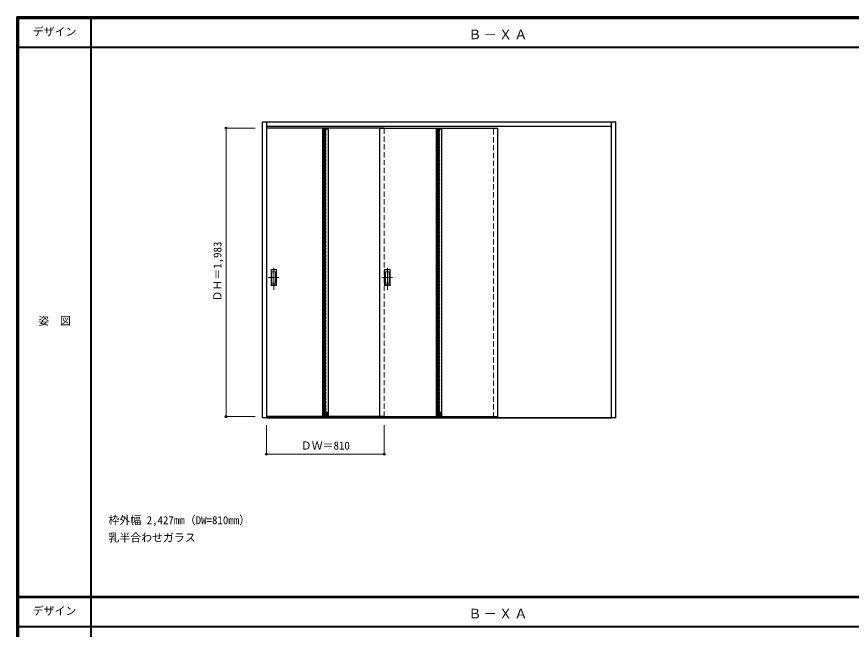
# Model space of a CAD drawing. Units: millimetres, scale not verified. Extents: x -6000 to 5700, y -4307 to 4175.
# Drawn here: x -6000 to -267, y -36 to 4175 of the extents above; entities that cross this region are included whole.
import ezdxf
from ezdxf.enums import TextEntityAlignment as Align

# ---------------------------------------------------------------- set-up
doc = ezdxf.new("R2010")
doc.units = ezdxf.units.MM
doc.header["$LTSCALE"] = 30
doc.header["$PDMODE"] = 32
doc.header["$PDSIZE"] = 15
doc.linetypes.add('CHAIN1', pattern=[8, 5, -1, 1, -1])
doc.linetypes.add('DASHED1', pattern=[1.8, 1.2, -0.6])
for name, color, linetype, lineweight in [('0-2_扉', 4, 'DASHED1', 9), ('0-4_枠', 3, 'Continuous', 25), ('0-6_引手', 7, 'Continuous', 18), ('0-A_文字', 7, 'Continuous', 18), ('0-B_寸法', 4, 'Continuous', 9), ('F-1_枠', 6, 'Continuous', 40), ('F-A_文字', 7, 'Continuous', 18)]:
    doc.layers.add(name, color=color, linetype=linetype, lineweight=lineweight)
doc.styles.add('ＭＳ ゴシック', font='')
doc.styles.get('ＭＳ ゴシック').set_extended_font_data('MS Gothic')

msp = doc.modelspace()

# ---------------------------------------------------------------- linework, layer by layer
at = {"layer": '0-2_扉'}
for p, q in [((-4285, 1426), (-4285, 3409)), ((-4282, 3409), (-4285, 3409)), ((-3899, 3391.3), (-3889.3, 3401)), ((-3899, 3371.5), (-3869.5, 3401)), ((-3899, 3381.4), (-3879.4, 3401)), ((-3899, 3361.6), (-3861, 3399.6)), ((-3899, 3351.7), (-3861, 3389.7)), ((-3475, 1426), (-3475, 3409)), ((-3119, 3391.3), (-3109.3, 3401)), ((-3119, 3371.5), (-3089.5, 3401)), ((-3119, 3381.4), (-3099.4, 3401)), ((-3119, 3361.6), (-3081, 3399.6)), ((-3119, 3351.7), (-3081, 3389.7)), ((-2725, 1421), (-2725, 3423)), ((-2695, 1421), (-2695, 3423)), ((-3899, 3341.8), (-3861, 3379.8)), ((-3899, 3331.9), (-3861, 3369.9)), ((-3899, 3322), (-3861, 3360)), ((-3899, 3312.1), (-3861, 3350.1)), ((-3899, 3302.2), (-3861, 3340.2)), ((-3899, 3292.3), (-3861, 3330.3)), ((-3119, 3341.8), (-3081, 3379.8)), ((-3119, 3331.9), (-3081, 3369.9)), ((-3119, 3322), (-3081, 3360)), ((-3119, 3312.1), (-3081, 3350.1)), ((-3119, 3302.2), (-3081, 3340.2)), ((-3119, 3292.3), (-3081, 3330.3)), ((-3899, 3282.41), (-3861, 3320.41)), ((-3899, 3272.51), (-3861, 3310.51)), ((-3899, 3262.61), (-3861, 3300.61)), ((-3899, 3252.71), (-3861, 3290.71)), ((-3899, 3242.81), (-3861, 3280.81)), ((-3899, 3232.91), (-3861, 3270.91)), ((-3119, 3282.41), (-3081, 3320.41)), ((-3119, 3272.51), (-3081, 3310.51)), ((-3119, 3262.61), (-3081, 3300.61)), ((-3119, 3252.71), (-3081, 3290.71)), ((-3119, 3242.81), (-3081, 3280.81)), ((-3119, 3232.91), (-3081, 3270.91)), ((-3899, 3223.01), (-3861, 3261.01)), ((-3899, 3213.11), (-3861, 3251.11)), ((-3899, 3203.21), (-3861, 3241.21)), ((-3899, 3193.31), (-3861, 3231.31)), ((-3899, 3183.41), (-3861, 3221.41)), ((-3899, 3173.51), (-3861, 3211.51)), ((-3119, 3223.01), (-3081, 3261.01)), ((-3119, 3213.11), (-3081, 3251.11)), ((-3119, 3203.21), (-3081, 3241.21)), ((-3119, 3193.31), (-3081, 3231.31)), ((-3119, 3183.41), (-3081, 3221.41)), ((-3119, 3173.51), (-3081, 3211.51)), ((-3899, 3163.61), (-3861, 3201.61)), ((-3899, 3153.71), (-3861, 3191.71)), ((-3899, 3143.81), (-3861, 3181.81)), ((-3899, 3133.91), (-3861, 3171.91)), ((-3899, 3124.01), (-3861, 3162.01)), ((-3119, 3163.61), (-3081, 3201.61)), ((-3119, 3153.71), (-3081, 3191.71)), ((-3119, 3143.81), (-3081, 3181.81)), ((-3119, 3133.91), (-3081, 3171.91)), ((-3119, 3124.01), (-3081, 3162.01)), ((-3899, 3114.11), (-3861, 3152.11)), ((-3899, 3104.21), (-3861, 3142.21)), ((-3899, 3094.31), (-3861, 3132.31)), ((-3899, 3084.42), (-3861, 3122.42)), ((-3899, 3074.52), (-3861, 3112.52)), ((-3899, 3064.62), (-3861, 3102.62)), ((-3119, 3114.11), (-3081, 3152.11)), ((-3119, 3104.21), (-3081, 3142.21)), ((-3119, 3094.31), (-3081, 3132.31)), ((-3119, 3084.42), (-3081, 3122.42)), ((-3119, 3074.52), (-3081, 3112.52)), ((-3119, 3064.62), (-3081, 3102.62)), ((-3899, 3054.72), (-3861, 3092.72)), ((-3899, 3044.82), (-3861, 3082.82)), ((-3899, 3034.92), (-3861, 3072.92)), ((-3899, 3025.02), (-3861, 3063.02)), ((-3899, 3015.12), (-3861, 3053.12)), ((-3899, 3005.22), (-3861, 3043.22)), ((-3119, 3054.72), (-3081, 3092.72)), ((-3119, 3044.82), (-3081, 3082.82)), ((-3119, 3034.92), (-3081, 3072.92)), ((-3119, 3025.02), (-3081, 3063.02)), ((-3119, 3015.12), (-3081, 3053.12)), ((-3119, 3005.22), (-3081, 3043.22)), ((-3899, 2995.32), (-3861, 3033.32)), ((-3899, 2985.42), (-3861, 3023.42)), ((-3899, 2975.52), (-3861, 3013.52)), ((-3899, 2965.62), (-3861, 3003.62)), ((-3899, 2955.72), (-3861, 2993.72)), ((-3899, 2945.82), (-3861, 2983.82)), ((-3119, 2995.32), (-3081, 3033.32)), ((-3119, 2985.42), (-3081, 3023.42)), ((-3119, 2975.52), (-3081, 3013.52)), ((-3119, 2965.62), (-3081, 3003.62)), ((-3119, 2955.72), (-3081, 2993.72)), ((-3119, 2945.82), (-3081, 2983.82)), ((-3899, 2935.92), (-3861, 2973.92)), ((-3899, 2926.02), (-3861, 2964.02)), ((-3899, 2916.12), (-3861, 2954.12)), ((-3899, 2906.22), (-3861, 2944.22)), ((-3899, 2896.32), (-3861, 2934.32)), ((-3899, 2886.43), (-3861, 2924.43)), ((-3119, 2935.92), (-3081, 2973.92)), ((-3119, 2926.02), (-3081, 2964.02)), ((-3119, 2916.12), (-3081, 2954.12)), ((-3119, 2906.22), (-3081, 2944.22)), ((-3119, 2896.32), (-3081, 2934.32)), ((-3119, 2886.43), (-3081, 2924.43)), ((-3899, 2876.53), (-3861, 2914.53)), ((-3899, 2866.63), (-3861, 2904.63)), ((-3899, 2856.73), (-3861, 2894.73)), ((-3899, 2846.83), (-3861, 2884.83)), ((-3899, 2836.93), (-3861, 2874.93)), ((-3119, 2876.53), (-3081, 2914.53)), ((-3119, 2866.63), (-3081, 2904.63)), ((-3119, 2856.73), (-3081, 2894.73)), ((-3119, 2846.83), (-3081, 2884.83)), ((-3119, 2836.93), (-3081, 2874.93)), ((-3899, 2827.03), (-3861, 2865.03)), ((-3899, 2817.13), (-3861, 2855.13)), ((-3899, 2807.23), (-3861, 2845.23)), ((-3899, 2797.33), (-3861, 2835.33)), ((-3899, 2787.43), (-3861, 2825.43)), ((-3899, 2777.53), (-3861, 2815.53)), ((-3119, 2827.03), (-3081, 2865.03)), ((-3119, 2817.13), (-3081, 2855.13)), ((-3119, 2807.23), (-3081, 2845.23)), ((-3119, 2797.33), (-3081, 2835.33)), ((-3119, 2787.43), (-3081, 2825.43)), ((-3119, 2777.53), (-3081, 2815.53)), ((-3899, 2767.63), (-3861, 2805.63)), ((-3899, 2757.73), (-3861, 2795.73)), ((-3899, 2747.83), (-3861, 2785.83)), ((-3899, 2737.93), (-3861, 2775.93)), ((-3899, 2728.03), (-3861, 2766.03)), ((-3899, 2718.13), (-3861, 2756.13)), ((-3119, 2767.63), (-3081, 2805.63)), ((-3119, 2757.73), (-3081, 2795.73)), ((-3119, 2747.83), (-3081, 2785.83)), ((-3119, 2737.93), (-3081, 2775.93)), ((-3119, 2728.03), (-3081, 2766.03)), ((-3119, 2718.13), (-3081, 2756.13)), ((-3899, 2708.23), (-3861, 2746.23)), ((-3899, 2698.33), (-3861, 2736.33)), ((-3899, 2688.44), (-3861, 2726.44)), ((-3899, 2678.54), (-3861, 2716.54)), ((-3899, 2668.64), (-3861, 2706.64)), ((-3899, 2658.74), (-3861, 2696.74)), ((-3119, 2708.23), (-3081, 2746.23)), ((-3119, 2698.33), (-3081, 2736.33)), ((-3119, 2688.44), (-3081, 2726.44)), ((-3119, 2678.54), (-3081, 2716.54)), ((-3119, 2668.64), (-3081, 2706.64)), ((-3119, 2658.74), (-3081, 2696.74)), ((-3899, 2648.84), (-3861, 2686.84)), ((-3899, 2638.94), (-3861, 2676.94)), ((-3899, 2629.04), (-3861, 2667.04)), ((-3899, 2619.14), (-3861, 2657.14)), ((-3899, 2609.24), (-3861, 2647.24)), ((-3899, 2599.34), (-3861, 2637.34)), ((-3119, 2648.84), (-3081, 2686.84)), ((-3119, 2638.94), (-3081, 2676.94)), ((-3119, 2629.04), (-3081, 2667.04)), ((-3119, 2619.14), (-3081, 2657.14)), ((-3119, 2609.24), (-3081, 2647.24)), ((-3119, 2599.34), (-3081, 2637.34)), ((-3899, 2589.44), (-3861, 2627.44)), ((-3899, 2579.54), (-3861, 2617.54)), ((-3899, 2569.64), (-3861, 2607.64)), ((-3899, 2559.74), (-3861, 2597.74)), ((-3899, 2549.84), (-3861, 2587.84)), ((-3119, 2589.44), (-3081, 2627.44)), ((-3119, 2579.54), (-3081, 2617.54)), ((-3119, 2569.64), (-3081, 2607.64)), ((-3119, 2559.74), (-3081, 2597.74)), ((-3119, 2549.84), (-3081, 2587.84)), ((-3899, 2539.94), (-3861, 2577.94)), ((-3899, 2530.04), (-3861, 2568.04)), ((-3899, 2520.14), (-3861, 2558.14)), ((-3899, 2510.24), (-3861, 2548.24)), ((-3899, 2500.34), (-3861, 2538.34)), ((-3899, 2490.45), (-3861, 2528.45)), ((-3119, 2539.94), (-3081, 2577.94)), ((-3119, 2530.04), (-3081, 2568.04)), ((-3119, 2520.14), (-3081, 2558.14)), ((-3119, 2510.24), (-3081, 2548.24)), ((-3119, 2500.34), (-3081, 2538.34)), ((-3119, 2490.45), (-3081, 2528.45)), ((-3899, 2480.55), (-3861, 2518.55)), ((-3899, 2470.65), (-3861, 2508.65)), ((-3899, 2460.75), (-3861, 2498.75)), ((-3899, 2450.85), (-3861, 2488.85)), ((-3899, 2440.95), (-3861, 2478.95)), ((-3899, 2431.05), (-3861, 2469.05)), ((-3119, 2480.55), (-3081, 2518.55)), ((-3119, 2470.65), (-3081, 2508.65)), ((-3119, 2460.75), (-3081, 2498.75)), ((-3119, 2450.85), (-3081, 2488.85)), ((-3119, 2440.95), (-3081, 2478.95)), ((-3119, 2431.05), (-3081, 2469.05)), ((-3899, 2421.15), (-3861, 2459.15)), ((-3899, 2411.25), (-3861, 2449.25)), ((-3899, 2401.35), (-3861, 2439.35)), ((-3899, 2391.45), (-3861, 2429.45)), ((-3899, 2381.55), (-3861, 2419.55)), ((-3899, 2371.65), (-3861, 2409.65)), ((-3119, 2421.15), (-3081, 2459.15)), ((-3119, 2411.25), (-3081, 2449.25)), ((-3119, 2401.35), (-3081, 2439.35)), ((-3119, 2391.45), (-3081, 2429.45)), ((-3119, 2381.55), (-3081, 2419.55)), ((-3119, 2371.65), (-3081, 2409.65)), ((-3899, 2361.75), (-3861, 2399.75)), ((-3899, 2351.85), (-3861, 2389.85)), ((-3899, 2341.95), (-3861, 2379.95)), ((-3899, 2332.05), (-3861, 2370.05)), ((-3899, 2322.15), (-3861, 2360.15)), ((-3119, 2361.75), (-3081, 2399.75)), ((-3119, 2351.85), (-3081, 2389.85)), ((-3119, 2341.95), (-3081, 2379.95)), ((-3119, 2332.05), (-3081, 2370.05)), ((-3119, 2322.15), (-3081, 2360.15)), ((-3899, 2312.25), (-3861, 2350.25)), ((-3899, 2302.36), (-3861, 2340.36)), ((-3899, 2292.46), (-3861, 2330.46)), ((-3899, 2282.56), (-3861, 2320.56)), ((-3899, 2272.66), (-3861, 2310.66)), ((-3899, 2262.76), (-3861, 2300.76)), ((-3119, 2312.25), (-3081, 2350.25)), ((-3119, 2302.36), (-3081, 2340.36)), ((-3119, 2292.46), (-3081, 2330.46)), ((-3119, 2282.56), (-3081, 2320.56)), ((-3119, 2272.66), (-3081, 2310.66)), ((-3119, 2262.76), (-3081, 2300.76)), ((-3899, 2252.86), (-3861, 2290.86)), ((-3899, 2242.96), (-3861, 2280.96)), ((-3899, 2233.06), (-3861, 2271.06)), ((-3899, 2223.16), (-3861, 2261.16)), ((-3899, 2213.26), (-3861, 2251.26)), ((-3899, 2203.36), (-3861, 2241.36)), ((-3119, 2252.86), (-3081, 2290.86)), ((-3119, 2242.96), (-3081, 2280.96)), ((-3119, 2233.06), (-3081, 2271.06)), ((-3119, 2223.16), (-3081, 2261.16)), ((-3119, 2213.26), (-3081, 2251.26)), ((-3119, 2203.36), (-3081, 2241.36)), ((-3899, 2193.46), (-3861, 2231.46)), ((-3899, 2183.56), (-3861, 2221.56)), ((-3899, 2173.66), (-3861, 2211.66)), ((-3899, 2163.76), (-3861, 2201.76)), ((-3899, 2153.86), (-3861, 2191.86)), ((-3899, 2143.96), (-3861, 2181.96)), ((-3119, 2193.46), (-3081, 2231.46)), ((-3119, 2183.56), (-3081, 2221.56)), ((-3119, 2173.66), (-3081, 2211.66)), ((-3119, 2163.76), (-3081, 2201.76)), ((-3119, 2153.86), (-3081, 2191.86)), ((-3119, 2143.96), (-3081, 2181.96)), ((-3899, 2134.06), (-3861, 2172.06)), ((-3899, 2124.16), (-3861, 2162.16)), ((-3899, 2114.26), (-3861, 2152.26)), ((-3899, 2104.37), (-3861, 2142.37)), ((-3899, 2094.47), (-3861, 2132.47)), ((-3899, 2084.57), (-3861, 2122.57)), ((-3119, 2134.06), (-3081, 2172.06)), ((-3119, 2124.16), (-3081, 2162.16)), ((-3119, 2114.26), (-3081, 2152.26)), ((-3119, 2104.37), (-3081, 2142.37)), ((-3119, 2094.47), (-3081, 2132.47)), ((-3119, 2084.57), (-3081, 2122.57)), ((-3899, 2074.67), (-3861, 2112.67)), ((-3899, 2064.77), (-3861, 2102.77)), ((-3899, 2054.87), (-3861, 2092.87)), ((-3899, 2044.97), (-3861, 2082.97)), ((-3899, 2035.07), (-3861, 2073.07)), ((-3119, 2074.67), (-3081, 2112.67)), ((-3119, 2064.77), (-3081, 2102.77)), ((-3119, 2054.87), (-3081, 2092.87)), ((-3119, 2044.97), (-3081, 2082.97)), ((-3119, 2035.07), (-3081, 2073.07)), ((-3899, 2025.17), (-3861, 2063.17)), ((-3899, 2015.27), (-3861, 2053.27)), ((-3899, 2005.37), (-3861, 2043.37)), ((-3899, 1995.47), (-3861, 2033.47)), ((-3899, 1985.57), (-3861, 2023.57)), ((-3899, 1975.67), (-3861, 2013.67)), ((-3119, 2025.17), (-3081, 2063.17)), ((-3119, 2015.27), (-3081, 2053.27)), ((-3119, 2005.37), (-3081, 2043.37)), ((-3119, 1995.47), (-3081, 2033.47)), ((-3119, 1985.57), (-3081, 2023.57)), ((-3119, 1975.67), (-3081, 2013.67)), ((-3899, 1965.77), (-3861, 2003.77)), ((-3899, 1955.87), (-3861, 1993.87)), ((-3899, 1945.97), (-3861, 1983.97)), ((-3899, 1936.07), (-3861, 1974.07)), ((-3899, 1926.17), (-3861, 1964.17)), ((-3899, 1916.27), (-3861, 1954.27)), ((-3119, 1965.77), (-3081, 2003.77)), ((-3119, 1955.87), (-3081, 1993.87)), ((-3119, 1945.97), (-3081, 1983.97)), ((-3119, 1936.07), (-3081, 1974.07)), ((-3119, 1926.17), (-3081, 1964.17)), ((-3119, 1916.27), (-3081, 1954.27)), ((-3899, 1906.38), (-3861, 1944.38)), ((-3899, 1896.48), (-3861, 1934.48)), ((-3899, 1886.58), (-3861, 1924.58)), ((-3899, 1876.68), (-3861, 1914.68)), ((-3899, 1866.78), (-3861, 1904.78)), ((-3899, 1856.88), (-3861, 1894.88)), ((-3119, 1906.38), (-3081, 1944.38)), ((-3119, 1896.48), (-3081, 1934.48)), ((-3119, 1886.58), (-3081, 1924.58)), ((-3119, 1876.68), (-3081, 1914.68)), ((-3119, 1866.78), (-3081, 1904.78)), ((-3119, 1856.88), (-3081, 1894.88)), ((-3899, 1846.98), (-3861, 1884.98)), ((-3899, 1837.08), (-3861, 1875.08)), ((-3899, 1827.18), (-3861, 1865.18)), ((-3899, 1817.28), (-3861, 1855.28)), ((-3899, 1807.38), (-3861, 1845.38)), ((-3899, 1797.48), (-3861, 1835.48)), ((-3119, 1846.98), (-3081, 1884.98)), ((-3119, 1837.08), (-3081, 1875.08)), ((-3119, 1827.18), (-3081, 1865.18)), ((-3119, 1817.28), (-3081, 1855.28)), ((-3119, 1807.38), (-3081, 1845.38)), ((-3119, 1797.48), (-3081, 1835.48)), ((-3899, 1787.58), (-3861, 1825.58)), ((-3899, 1777.68), (-3861, 1815.68)), ((-3899, 1767.78), (-3861, 1805.78)), ((-3899, 1757.88), (-3861, 1795.88)), ((-3899, 1747.98), (-3861, 1785.98)), ((-3119, 1787.58), (-3081, 1825.58)), ((-3119, 1777.68), (-3081, 1815.68)), ((-3119, 1767.78), (-3081, 1805.78)), ((-3119, 1757.88), (-3081, 1795.88)), ((-3119, 1747.98), (-3081, 1785.98)), ((-3899, 1738.08), (-3861, 1776.08)), ((-3899, 1728.18), (-3861, 1766.18)), ((-3899, 1718.28), (-3861, 1756.28)), ((-3899, 1708.39), (-3861, 1746.39)), ((-3899, 1698.49), (-3861, 1736.49)), ((-3899, 1688.59), (-3861, 1726.59)), ((-3119, 1738.08), (-3081, 1776.08)), ((-3119, 1728.18), (-3081, 1766.18)), ((-3119, 1718.28), (-3081, 1756.28)), ((-3119, 1708.39), (-3081, 1746.39)), ((-3119, 1698.49), (-3081, 1736.49)), ((-3119, 1688.59), (-3081, 1726.59)), ((-3899, 1678.69), (-3861, 1716.69)), ((-3899, 1668.79), (-3861, 1706.79)), ((-3899, 1658.89), (-3861, 1696.89)), ((-3899, 1648.99), (-3861, 1686.99)), ((-3899, 1639.09), (-3861, 1677.09)), ((-3899, 1629.19), (-3861, 1667.19)), ((-3119, 1678.69), (-3081, 1716.69)), ((-3119, 1668.79), (-3081, 1706.79)), ((-3119, 1658.89), (-3081, 1696.89)), ((-3119, 1648.99), (-3081, 1686.99)), ((-3119, 1639.09), (-3081, 1677.09)), ((-3119, 1629.19), (-3081, 1667.19)), ((-3899, 1619.29), (-3861, 1657.29)), ((-3899, 1609.39), (-3861, 1647.39)), ((-3899, 1599.49), (-3861, 1637.49)), ((-3899, 1589.59), (-3861, 1627.59)), ((-3899, 1579.69), (-3861, 1617.69)), ((-3899, 1569.79), (-3861, 1607.79)), ((-3119, 1619.29), (-3081, 1657.29)), ((-3119, 1609.39), (-3081, 1647.39)), ((-3119, 1599.49), (-3081, 1637.49)), ((-3119, 1589.59), (-3081, 1627.59)), ((-3119, 1579.69), (-3081, 1617.69)), ((-3119, 1569.79), (-3081, 1607.79)), ((-3899, 1559.89), (-3861, 1597.89)), ((-3899, 1549.99), (-3861, 1587.99)), ((-3899, 1540.09), (-3861, 1578.09)), ((-3899, 1530.19), (-3861, 1568.19)), ((-3899, 1520.29), (-3861, 1558.29)), ((-3899, 1510.4), (-3861, 1548.4)), ((-3119, 1559.89), (-3081, 1597.89)), ((-3119, 1549.99), (-3081, 1587.99)), ((-3119, 1540.09), (-3081, 1578.09)), ((-3119, 1530.19), (-3081, 1568.19)), ((-3119, 1520.29), (-3081, 1558.29)), ((-3119, 1510.4), (-3081, 1548.4)), ((-3899, 1500.5), (-3861, 1538.5)), ((-3899, 1490.6), (-3861, 1528.6)), ((-3899, 1480.7), (-3861, 1518.7)), ((-3899, 1470.8), (-3861, 1508.8)), ((-3899, 1460.9), (-3861, 1498.9)), ((-3119, 1500.5), (-3081, 1538.5)), ((-3119, 1490.6), (-3081, 1528.6)), ((-3119, 1480.7), (-3081, 1518.7)), ((-3119, 1470.8), (-3081, 1508.8)), ((-3119, 1460.9), (-3081, 1498.9)), ((-3899, 1451), (-3861, 1489)), ((-3899, 1441.1), (-3861, 1479.1)), ((-3896.2, 1434), (-3861, 1469.2)), ((-3886.3, 1434), (-3861, 1459.3)), ((-3876.4, 1434), (-3861, 1449.4)), ((-3866.5, 1434), (-3861, 1439.5)), ((-3119, 1451), (-3081, 1489)), ((-3119, 1441.1), (-3081, 1479.1)), ((-3116.2, 1434), (-3081, 1469.2)), ((-3106.3, 1434), (-3081, 1459.3)), ((-3096.4, 1434), (-3081, 1449.4)), ((-3086.5, 1434), (-3081, 1439.5)), ((-4285, 1426), (-4282, 1426))]:
    msp.add_line(p, q, dxfattribs=at)
at = {"layer": '0-2_扉', "color": 3, "linetype": 'Continuous', "lineweight": 25}
for p, q in [((-3475, 3409), (-4282, 3409)), ((-3899, 3409), (-3899, 1426)), ((-3861, 3409), (-3861, 1426)), ((-3475, 3409), (-3505, 3409)), ((-3505, 1426), (-3505, 3409)), ((-3505, 3409), (-2695, 3409)), ((-3119, 3409), (-3119, 1426)), ((-3081, 3409), (-3081, 1426)), ((-2695, 1426), (-2695, 3409)), ((-3475, 1426), (-4282, 1426)), ((-3475, 1426), (-3505, 1426)), ((-3505, 1426), (-2695, 1426)), ((-3505, 1418), (-3475, 1418))]:
    msp.add_line(p, q, dxfattribs=at)
at = {"layer": '0-2_扉', "color": 7, "linetype": 'Continuous', "lineweight": 18}
for p, q in [((-3899, 3401), (-3861, 3401)), ((-3119, 3401), (-3081, 3401)), ((-3899, 1434), (-3861, 1434)), ((-3119, 1434), (-3081, 1434))]:
    msp.add_line(p, q, dxfattribs=at)
at = {"layer": '0-4_枠'}
for p, q in [((-4312, 3453), (-1885, 3453)), ((-4282, 1418), (-4282, 3453)), ((-1915, 1418), (-1915, 3453)), ((-1885, 1418), (-1885, 3453)), ((-4282, 3423), (-1915, 3423)), ((-4282, 1421), (-1915, 1421)), ((-4282, 1418), (-1915, 1418)), ((-1885, 1418), (-1915, 1418))]:
    msp.add_line(p, q, dxfattribs=at)
msp.add_lwpolyline([(-4282, 1418), (-4312, 1418), (-4312, 3453)], dxfattribs=at)
at = {"layer": '0-6_引手', "linetype": 'CHAIN1'}
for p, q in [((-4234, 2298.27), (-4234, 2469.12)), ((-3454, 2298.27), (-3454, 2469.12)), ((-4272.07, 2383.5), (-4199.56, 2383.5)), ((-3492.07, 2383.5), (-3419.56, 2383.5))]:
    msp.add_line(p, q, dxfattribs=at)
at = {"layer": '0-6_引手'}
for p, q in [((-4253, 2438.5), (-4215, 2438.5)), ((-4253, 2328.5), (-4253, 2438.5)), ((-4246.5, 2422.5), (-4221.5, 2422.5)), ((-4246.5, 2344.5), (-4246.5, 2422.5)), ((-4221.5, 2344.5), (-4221.5, 2422.5)), ((-4215, 2328.5), (-4215, 2438.5)), ((-3473, 2438.5), (-3435, 2438.5)), ((-3473, 2328.5), (-3473, 2438.5)), ((-3466.5, 2422.5), (-3441.5, 2422.5)), ((-3466.5, 2344.5), (-3466.5, 2422.5)), ((-3441.5, 2344.5), (-3441.5, 2422.5)), ((-3435, 2328.5), (-3435, 2438.5)), ((-4253, 2328.5), (-4215, 2328.5)), ((-4246.5, 2344.5), (-4221.5, 2344.5)), ((-3473, 2328.5), (-3435, 2328.5)), ((-3466.5, 2344.5), (-3441.5, 2344.5))]:
    msp.add_line(p, q, dxfattribs=at)
at = {"layer": '0-6_引手', "linetype": 'DASHED1'}
for p, q in [((-4218, 2332.5), (-4218, 2434.5)), ((-3438, 2332.5), (-3438, 2434.5)), ((-4250, 2332.5), (-4218, 2332.5)), ((-3470, 2332.5), (-3438, 2332.5))]:
    msp.add_line(p, q, dxfattribs=at)
for points in [[(-4250, 2332.5), (-4250, 2434.5), (-4218, 2434.5)], [(-3470, 2332.5), (-3470, 2434.5), (-3438, 2434.5)]]:
    msp.add_lwpolyline(points, dxfattribs=at)
at = {"layer": '0-B_寸法'}
for p, q in [((-4562, 3409), (-4362, 3409)), ((-4562, 3409), (-4562, 1426)), ((-4562, 1426), (-4362, 1426)), ((-4285, 1168), (-4285, 1368)), ((-3475, 1168), (-3475, 1368)), ((-4285, 1168), (-3475, 1168))]:
    msp.add_line(p, q, dxfattribs=at)
at = {"layer": '0-B_寸法', "color": 7}
for p in [(-4562, 3409), (-4562, 1426), (-4285, 1168), (-3475, 1168)]:
    msp.add_point(p, dxfattribs=at)
at = {"layer": 'F-1_枠'}
for p, q in [((-6000, 4175), (5700, 4175)), ((-6000, 4175), (-6000, -4205)), ((-6000, 4170), (5700, 4170)), ((-6000, 4165), (5700, 4165)), ((-5995, 4175), (-5995, -4205)), ((-5990, 4175), (-5990, -4205)), ((-5490, 4175), (-5490, -3790)), ((-6000, 3965), (5700, 3965)), ((-6000, 190.5), (5700, 190.5)), ((-6000, 187.5), (5700, 187.5)), ((-6000, 184.5), (5700, 184.5)), ((-6000, -15.5), (5700, -15.5))]:
    msp.add_line(p, q, dxfattribs=at)

# ---------------------------------------------------------------- texts
at = {"layer": '0-A_文字', "style": 'ＭＳ ゴシック'}
for s, p in [('枠外幅 2,427mm（DW=810mm）', (-5370, 670.5)), ('乳半合わせガラス', (-5370, 550.5))]:
    msp.add_text(s, height=54.99, dxfattribs=at).set_placement(p, align=Align.BOTTOM_LEFT)
at = {"layer": '0-A_文字', "char_height": 65.98, "attachment_point": 7, "style": 'ＭＳ ゴシック'}
for insert in [(-2897.5, 4020), (-2897.5, 39.5)]:
    msp.add_mtext('\\T1.17;Ｂ－ＸＡ', dxfattribs=dict(at, insert=insert))
at = {"layer": '0-B_寸法', "color": 7, "style": 'ＭＳ ゴシック'}
msp.add_text('ＤＨ＝1,983', height=54.99, rotation=90, dxfattribs=at).set_placement((-4577, 2217.25), align=Align.BOTTOM_LEFT)
msp.add_text('ＤＷ＝810', height=54.99, dxfattribs=at).set_placement((-4048.75, 1183), align=Align.BOTTOM_LEFT)
at = {"layer": 'F-A_文字', "style": 'ＭＳ ゴシック'}
for s, p in [('デザイン', (-5890, 4027.5)), ('姿\u3000図', (-5852.5, 2040.25)), ('デザイン', (-5890, 47))]:
    msp.add_text(s, height=54.99, dxfattribs=at).set_placement(p, align=Align.BOTTOM_LEFT)

doc.saveas('drawing.dxf')
